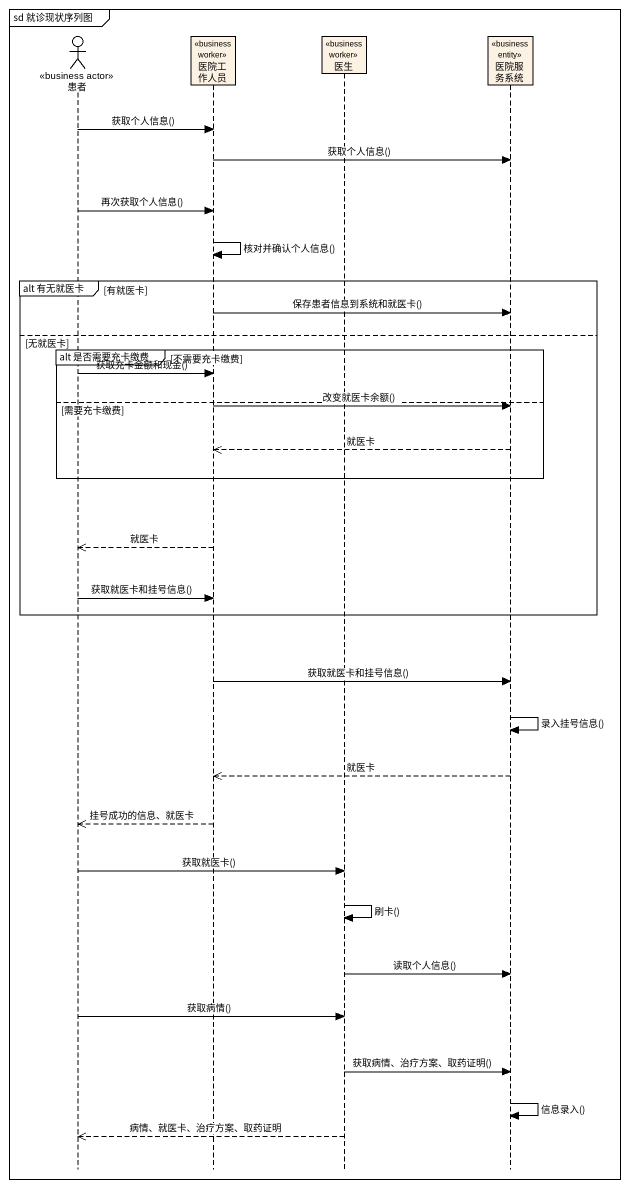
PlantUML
@startuml
mainframe sd 就诊现状序列图
hide footbox
actor 患者 <<business actor>>
participant 医院工作人员 <<business worker>>
participant 医生 <<business worker>>
participant 医院服务系统 <<business entity>>

患者 -> 医院工作人员 : 获取个人信息()
医院工作人员 -> 医院服务系统 : 获取个人信息()
患者 -> 医院工作人员 : 再次获取个人信息()
医院工作人员 -> 医院工作人员 : 核对并确认个人信息()
group alt 有无就医卡 [有就医卡]
  医院工作人员 -> 医院服务系统 : 保存患者信息到系统和就医卡()
else 无就医卡
  group alt 是否需要充卡缴费 [不需要充卡缴费]
    患者 -> 医院工作人员 : 获取充卡金额和现金()
  else 需要充卡缴费
    医院工作人员 -> 医院服务系统 : 改变就医卡余额()
    医院服务系统 -->> 医院工作人员 : 就医卡
  end
  医院工作人员 -->> 患者 : 就医卡
  患者 -> 医院工作人员 : 获取就医卡和挂号信息()
end
医院工作人员 -> 医院服务系统 : 获取就医卡和挂号信息()
医院服务系统 -> 医院服务系统 : 录入挂号信息()
医院服务系统 -->> 医院工作人员 : 就医卡
医院工作人员 -->> 患者 : 挂号成功的信息、就医卡
患者 -> 医生 : 获取就医卡()
医生 -> 医生 : 刷卡()
医生 -> 医院服务系统 : 读取个人信息()
患者 -> 医生 : 获取病情()
医生 -> 医院服务系统 : 获取病情、治疗方案、取药证明()
医院服务系统 -> 医院服务系统 : 信息录入()
医生 -->> 患者 : 病情、就医卡、治疗方案、取药证明
@enduml
